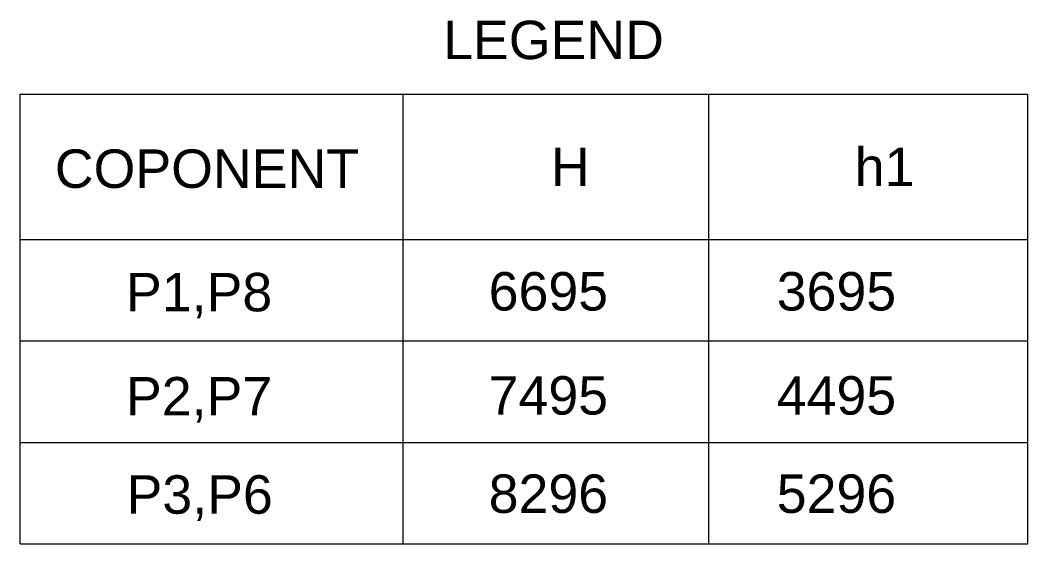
# Model space of a CAD drawing. Header units: millimetres. Extents: x -684453 to 35267, y -286696 to 273430.
# Drawn here: x -75492 to -59761, y 162937 to 171112 of the extents above; entities that cross this region are included whole.
import ezdxf

# ---------------------------------------------------------------- set-up
doc = ezdxf.new("R2010")
doc.units = ezdxf.units.MM
doc.layers.add('Dimision', color=4, linetype='Continuous', lineweight=9)
doc.layers.add('Text', color=7, linetype='Continuous', lineweight=15)
doc.styles.add('ROMANS', font='arial.ttf', dxfattribs={"height": 200})

msp = doc.modelspace()

# ---------------------------------------------------------------- linework, layer by layer
at = {"layer": 'Dimision', "ltscale": 10}
for p, q in [((-75491.7, 169954.9), (-59760.6, 169954.9)), ((-75491.7, 162936.9), (-75491.7, 169954.9)), ((-69513.2, 162936.9), (-69513.2, 169954.9)), ((-64740.9, 162936.9), (-64740.9, 169954.9)), ((-59760.6, 162936.9), (-59760.6, 169954.9)), ((-75491.7, 167687.9), (-59760.6, 167687.9)), ((-75491.7, 167687.9), (-59760.6, 167687.9)), ((-75491.7, 167687.9), (-59760.6, 167687.9)), ((-75491.7, 166104.3), (-59760.6, 166104.3)), ((-75491.7, 164520.6), (-59760.6, 164520.6)), ((-75491.7, 162936.9), (-59760.6, 162936.9))]:
    msp.add_line(p, q, dxfattribs=at)

# ---------------------------------------------------------------- texts
at = {"layer": 'Text', "style": 'ROMANS'}
for s, p in [('LEGEND', (-68888.6, 170503.1)), ('H', (-67204.4, 168521)), ('h1', (-62462.5, 168521)), ('COPONENT', (-74950.2, 168493.8)), ('P1,P8', (-73839.7, 166566.5)), ('6695', (-68177.7, 166579.2)), ('3695', (-63680.7, 166579.2)), ('P2,P7', (-73839.7, 164941.4)), ('7495', (-68177.7, 164954.2)), ('4495', (-63680.7, 164954.2)), ('P3,P6', (-73831, 163407.2)), ('8296', (-68177.7, 163420)), ('5296', (-63680.7, 163420))]:
    msp.add_text(s, height=600, dxfattribs=at).set_placement(p)

doc.saveas('drawing.dxf')
